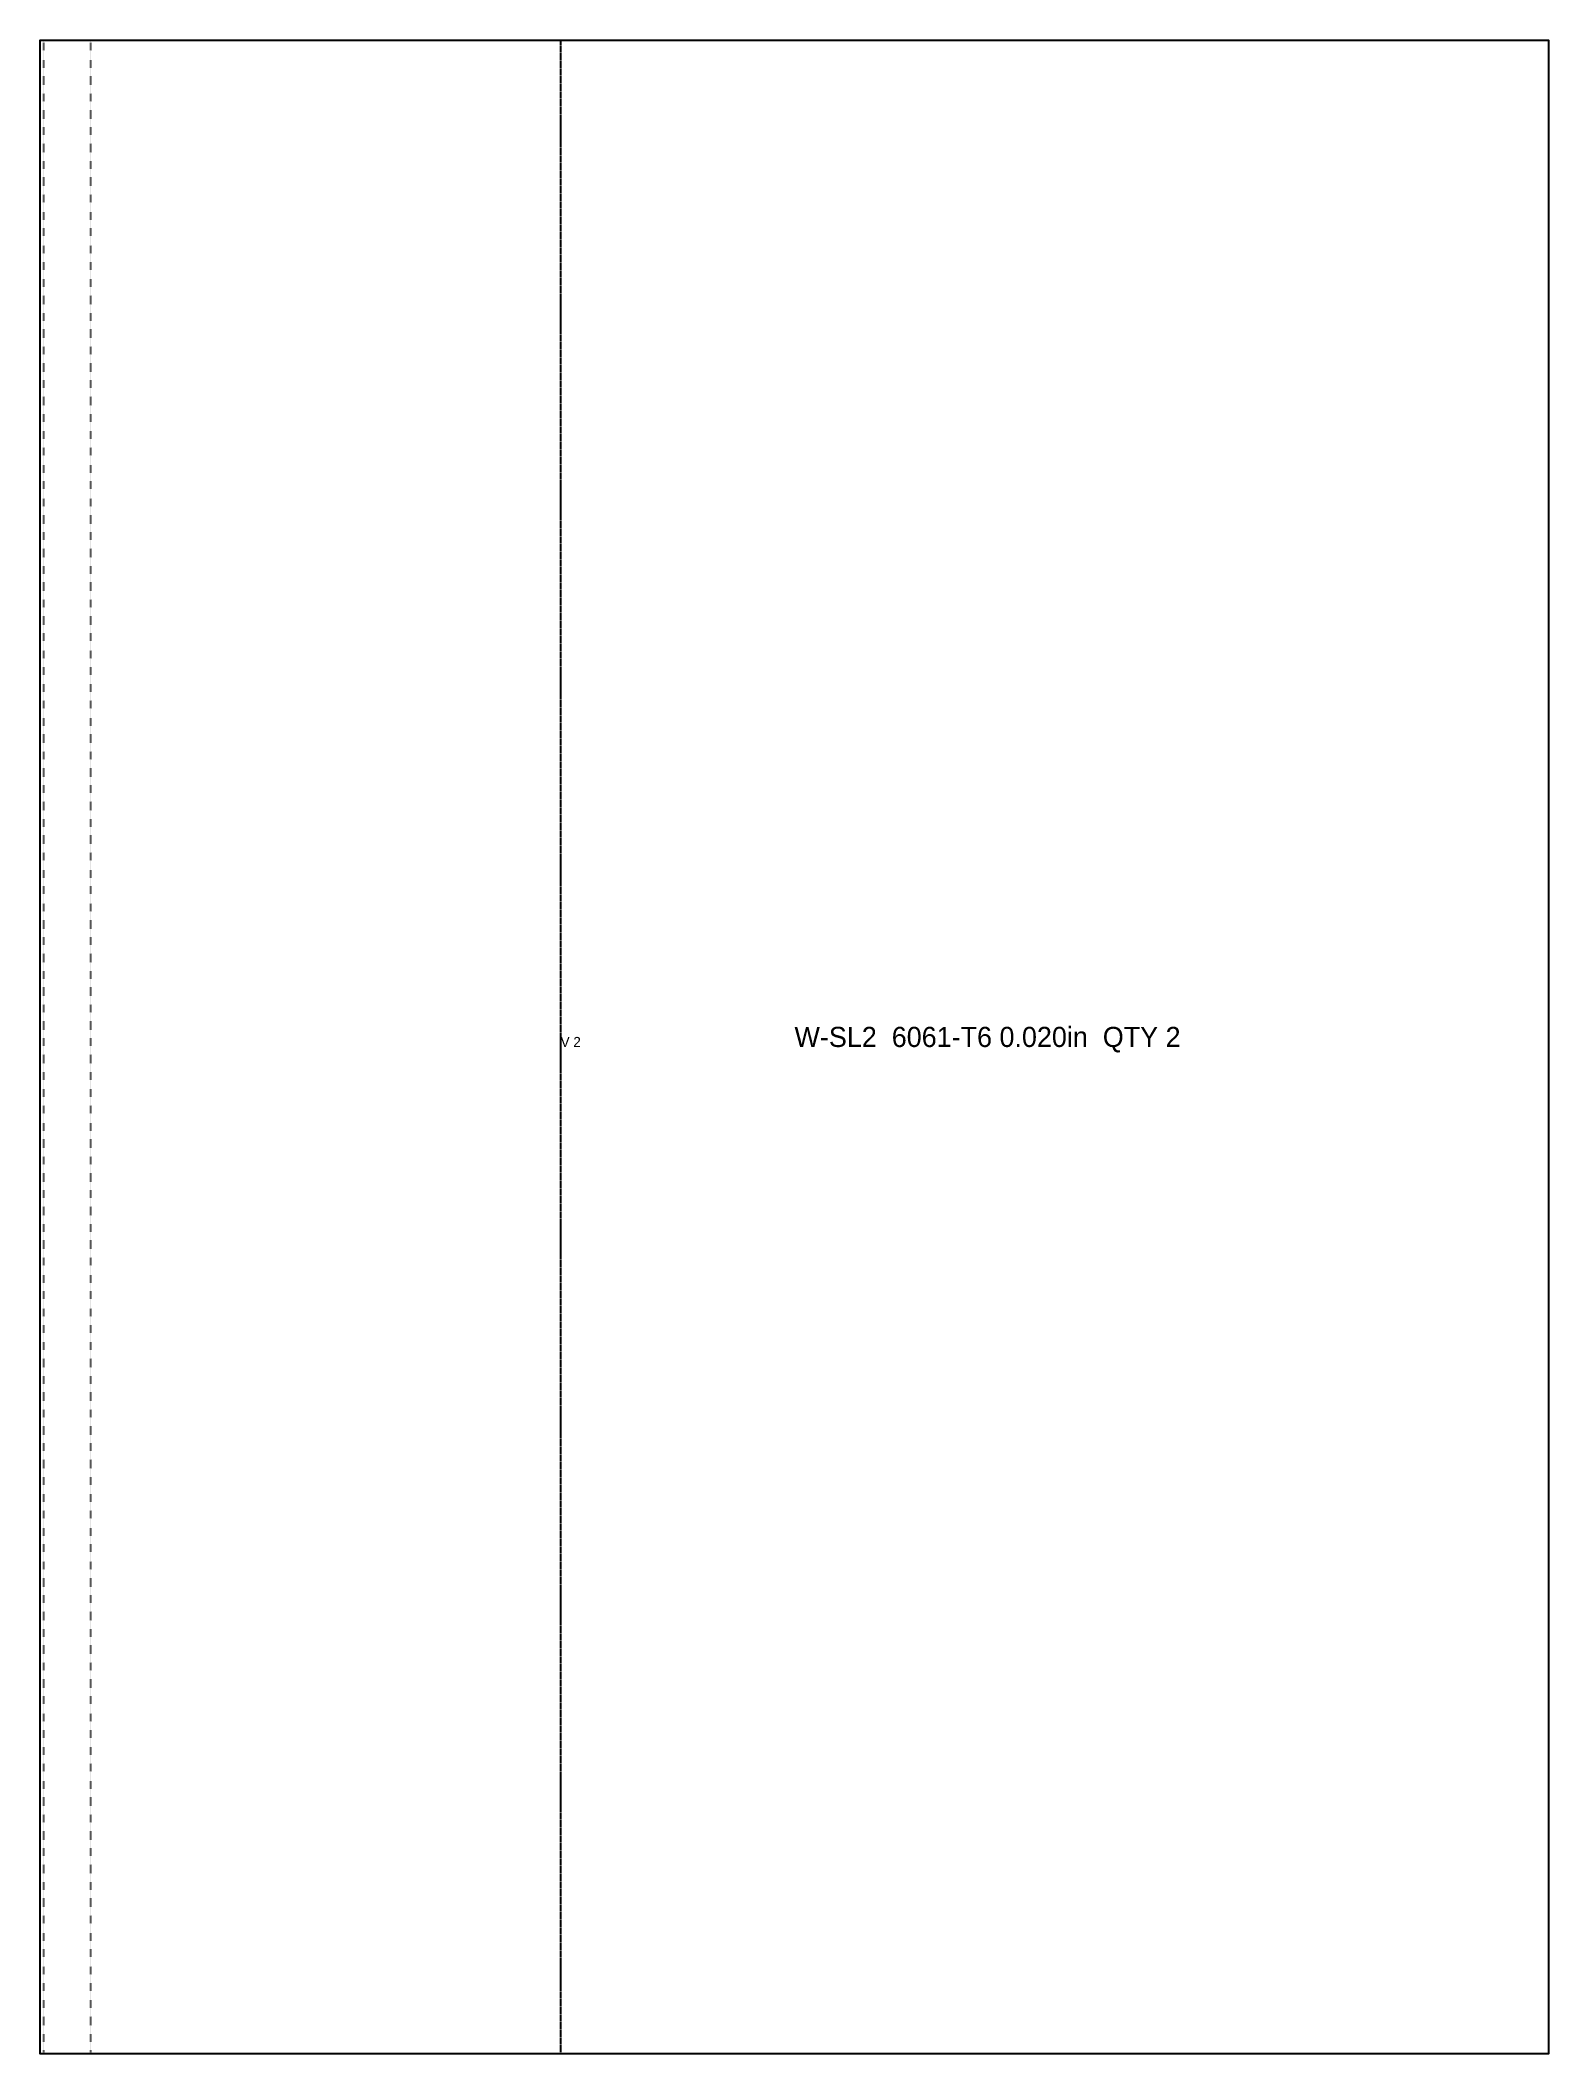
# Model space of a CAD drawing. Header units: millimetres. Extents: x -30 to 869, y 0 to 1200.
import ezdxf

# ---------------------------------------------------------------- set-up
doc = ezdxf.new("R2010")
doc.units = ezdxf.units.MM
doc.linetypes.add('DASHED', pattern=[1.524, 1.27, -0.254])
doc.linetypes.add('DOT', pattern=[0.508, 0, -0.508])
for name, color, linetype in [('CUT', 7, 'CONTINUOUS'), ('ETCH', 8, 'CONTINUOUS'), ('ROLL', 3, 'DOT'), ('VALLEY', 1, 'DASHED')]:
    doc.layers.add(name, color=color, linetype=linetype)

msp = doc.modelspace()

# ---------------------------------------------------------------- linework, layer by layer
at = {"layer": 'CUT'}
msp.add_lwpolyline([(-28.1, 0), (-28.1, 0), (-30.2, 0), (-30.2, 1200), (868.9, 1200), (868.9, 0), (0, 0), (-28.1, 0)], close=True, dxfattribs=at)
at = {"layer": 'ROLL'}
for p, q in [((-28.1, 0), (-28.1, 1200)), ((0, 0), (0, 1200))]:
    msp.add_line(p, q, dxfattribs=at)
at = {"layer": 'VALLEY'}
msp.add_line((280, 1200), (280, 0), dxfattribs=at)

# ---------------------------------------------------------------- texts
at = {"layer": 'ETCH'}
for s, height, p in [('W-SL2  6061-T6 0.020in  QTY 2', 12, (419.4, 600)), ('V 2', 6, (280, 600))]:
    msp.add_text(s, height=height, dxfattribs=at).set_placement(p)

doc.saveas('drawing.dxf')
